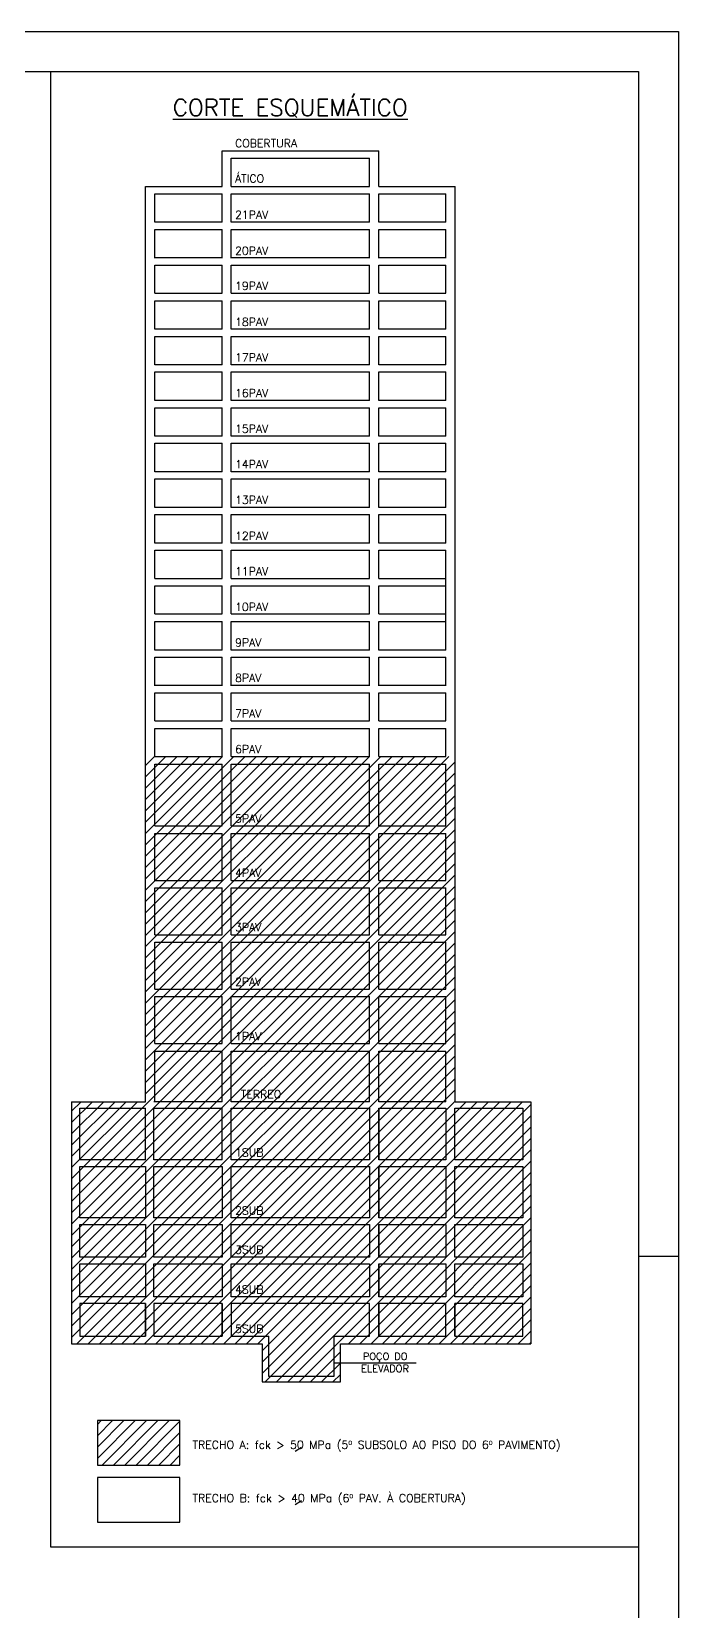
# Model space of a CAD drawing. Extents: x -4172 to 5483, y -2094 to 2406.
# Drawn here: x 4675 to 5483, y 432 to 2406 of the extents above; entities that cross this region are included whole.
import ezdxf

# ---------------------------------------------------------------- set-up
doc = ezdxf.new("R2010")
doc.units = 0
doc.header["$LTSCALE"] = 50
doc.header["$MEASUREMENT"] = 0
doc.layers.get('0').update_dxf_attribs({"linetype": 'CONTINUOUS'})
for name, color, linetype in [('F-AUX', 2, 'CONTINUOUS'), ('F-AUX-RED', 1, 'CONTINUOUS'), ('F-AUX-YELLOW', 2, 'CONTINUOUS'), ('F-COTAS', 106, 'CONTINUOUS'), ('F-MARGEM', 1, 'CONTINUOUS'), ('F-TEXTO-CYAN', 4, 'CONTINUOUS'), ('F-TEXTO-MAGENTA', 6, 'CONTINUOUS'), ('F-TEXTO-YELLOW', 2, 'CONTINUOUS')]:
    doc.layers.add(name, color=color, linetype=linetype)
doc.styles.add('CP-TEXTO', font='romans.shx')
doc.styles.add('MCP', font='romans.shx')
doc.styles.add('ROMANS', font='romans.shx')

# ---------------------------------------------------------------- blocks, each defined once
blk = doc.blocks.new('A0-4L_900')
at = {"layer": 'F-MARGEM', "color": 2}
blk.add_line((191.9, 59.4), (192.9, 59.4), dxfattribs=at)
blk.add_lwpolyline([(0, 0), (0, 90), (192.9, 90), (192.9, 0)], close=True, dxfattribs=at)
at = {"layer": 'F-MARGEM', "color": 7}
blk.add_lwpolyline([(2.5, 89), (191.9, 89), (191.9, 1), (2.5, 1)], close=True, dxfattribs=at)
blk = doc.blocks.new('A$C7AD41360')
h = blk.add_hatch()
h.set_pattern_fill('ANSI31', color=1, scale=80)
h.set_pattern_definition([(45, (-3055.152, 1691.301), (-7.071068, 7.071068), [])])
h.paths.add_polyline_path([(26.2, 254), (264.1, 254), (264.1, 206.4), (361.9, 206.4), (361.9, 254), (599.9, 254), (599.9, 556.4), (505.2, 556.4), (505.2, 987.6), (118.5, 987.6), (118.5, 556.4), (26.2, 556.4)])
h = blk.add_hatch()
h.set_pattern_fill('ANSI31', color=1, scale=80)
h.set_pattern_definition([(45, (-3022.907, 1568.41), (-7.071068, 7.071068), [])])
h.paths.add_polyline_path([(58.5, 102.4), (161.4, 102.4), (161.4, 157.9), (58.5, 157.9)])
at = {"layer": 'F-AUX'}
for p, q in [((214, 1700.1), (214, 1744.7)), ((214, 1744.7), (409.7, 1744.7)), ((409.7, 1700.1), (409.7, 1744.7)), ((225.6, 1700.1), (225.6, 1735.4)), ((225.6, 1735.4), (398, 1735.4)), ((398, 1700.1), (398, 1735.4)), ((118.5, 1690.8), (118.5, 1700.1)), ((118.5, 1700.1), (214, 1700.1)), ((225.6, 1700.1), (398, 1700.1)), ((409.7, 1700.1), (505.2, 1700.1)), ((505.2, 1690.8), (505.2, 1700.1)), ((118.5, 1655.4), (118.5, 1690.8)), ((130.1, 1690.8), (214, 1690.8)), ((130.1, 1655.4), (130.1, 1690.8)), ((214, 1655.4), (214, 1690.8)), ((214, 1655.4), (214, 1690.8)), ((225.6, 1690.8), (398, 1690.8)), ((225.6, 1655.4), (225.6, 1690.8)), ((398, 1655.4), (398, 1690.8)), ((409.7, 1690.8), (493.5, 1690.8)), ((409.7, 1655.4), (409.7, 1690.8)), ((409.7, 1655.4), (409.7, 1690.8)), ((493.5, 1655.4), (493.5, 1690.8)), ((505.2, 1655.4), (505.2, 1690.8)), ((118.5, 1646.3), (118.5, 1655.6)), ((118.5, 1610.4), (118.5, 1646.3)), ((130.1, 1655.6), (214, 1655.6)), ((130.1, 1646.3), (214, 1646.3)), ((130.1, 1610.4), (130.1, 1646.3)), ((214, 1610.4), (214, 1646.3)), ((214, 1610.4), (214, 1646.3)), ((225.6, 1655.6), (398, 1655.6)), ((225.6, 1646.3), (398, 1646.3)), ((225.6, 1610.4), (225.6, 1646.3)), ((398, 1610.4), (398, 1646.3)), ((409.7, 1655.6), (493.5, 1655.6)), ((409.7, 1646.3), (493.5, 1646.3)), ((409.7, 1610.4), (409.7, 1646.3)), ((409.7, 1610.4), (409.7, 1646.3)), ((493.5, 1610.4), (493.5, 1646.3)), ((505.2, 1646.3), (505.2, 1655.6)), ((505.2, 1610.4), (505.2, 1646.3)), ((118.5, 1601.8), (118.5, 1611.1)), ((118.5, 1566.6), (118.5, 1601.8)), ((130.1, 1611.1), (214, 1611.1)), ((130.1, 1601.8), (214, 1601.8)), ((130.1, 1566.6), (130.1, 1601.8)), ((214, 1566.6), (214, 1601.8)), ((214, 1566.6), (214, 1601.8)), ((225.6, 1611.1), (398, 1611.1)), ((225.6, 1601.8), (398, 1601.8)), ((225.6, 1566.6), (225.6, 1601.8)), ((398, 1566.6), (398, 1601.8)), ((409.7, 1611.1), (493.5, 1611.1)), ((409.7, 1601.8), (493.5, 1601.8)), ((409.7, 1566.6), (409.7, 1601.8)), ((409.7, 1566.6), (409.7, 1601.8)), ((493.5, 1566.6), (493.5, 1601.8)), ((505.2, 1601.8), (505.2, 1611.1)), ((505.2, 1566.6), (505.2, 1601.8)), ((118.5, 1557.2), (118.5, 1566.6)), ((130.1, 1566.6), (214, 1566.6)), ((225.6, 1566.6), (398, 1566.6)), ((409.7, 1566.6), (493.5, 1566.6)), ((505.2, 1557.2), (505.2, 1566.6)), ((118.5, 1521.5), (118.5, 1557.2)), ((130.1, 1557.2), (214, 1557.2)), ((130.1, 1521.5), (130.1, 1557.2)), ((214, 1521.5), (214, 1557.2)), ((214, 1521.5), (214, 1557.2)), ((225.6, 1557.2), (398, 1557.2)), ((225.6, 1521.5), (225.6, 1557.2)), ((398, 1521.5), (398, 1557.2)), ((409.7, 1557.2), (493.5, 1557.2)), ((409.7, 1521.5), (409.7, 1557.2)), ((409.7, 1521.5), (409.7, 1557.2)), ((493.5, 1521.5), (493.5, 1557.2)), ((505.2, 1521.5), (505.2, 1557.2)), ((118.5, 1512.7), (118.5, 1522)), ((130.1, 1522), (214, 1522)), ((225.6, 1522), (398, 1522)), ((409.7, 1522), (493.5, 1522)), ((505.2, 1512.7), (505.2, 1522)), ((118.5, 1477.1), (118.5, 1512.7)), ((130.1, 1512.7), (214, 1512.7)), ((130.1, 1477.1), (130.1, 1512.7)), ((214, 1477.1), (214, 1512.7)), ((214, 1477.1), (214, 1512.7)), ((225.6, 1512.7), (398, 1512.7)), ((225.6, 1477.1), (225.6, 1512.7)), ((398, 1477.1), (398, 1512.7)), ((409.7, 1512.7), (493.5, 1512.7)), ((409.7, 1477.1), (409.7, 1512.7)), ((409.7, 1477.1), (409.7, 1512.7)), ((493.5, 1477.1), (493.5, 1512.7)), ((505.2, 1477.1), (505.2, 1512.7)), ((118.5, 1468.2), (118.5, 1477.5)), ((118.5, 1432.5), (118.5, 1468.2)), ((130.1, 1477.5), (214, 1477.5)), ((130.1, 1468.2), (214, 1468.2)), ((130.1, 1432.5), (130.1, 1468.2)), ((214, 1432.5), (214, 1468.2)), ((214, 1432.5), (214, 1468.2)), ((225.6, 1477.5), (398, 1477.5)), ((225.6, 1468.2), (398, 1468.2)), ((225.6, 1432.5), (225.6, 1468.2)), ((398, 1432.5), (398, 1468.2)), ((409.7, 1477.5), (493.5, 1477.5)), ((409.7, 1468.2), (493.5, 1468.2)), ((409.7, 1432.5), (409.7, 1468.2)), ((409.7, 1432.5), (409.7, 1468.2)), ((493.5, 1432.5), (493.5, 1468.2)), ((505.2, 1468.2), (505.2, 1477.5)), ((505.2, 1432.5), (505.2, 1468.2)), ((118.5, 1423.6), (118.5, 1433)), ((118.5, 1388), (118.5, 1423.6)), ((130.1, 1433), (214, 1433)), ((130.1, 1423.6), (214, 1423.6)), ((130.1, 1388), (130.1, 1423.6)), ((214, 1388), (214, 1423.6)), ((214, 1388), (214, 1423.6)), ((225.6, 1433), (398, 1433)), ((225.6, 1423.6), (398, 1423.6)), ((225.6, 1388), (225.6, 1423.6)), ((398, 1388), (398, 1423.6)), ((409.7, 1433), (493.5, 1433)), ((409.7, 1423.6), (493.5, 1423.6)), ((409.7, 1388), (409.7, 1423.6)), ((409.7, 1388), (409.7, 1423.6)), ((493.5, 1388), (493.5, 1423.6)), ((505.2, 1423.6), (505.2, 1433)), ((505.2, 1388), (505.2, 1423.6)), ((118.5, 1379.1), (118.5, 1388.4)), ((130.1, 1388.4), (214, 1388.4)), ((225.6, 1388.4), (398, 1388.4)), ((409.7, 1388.4), (493.5, 1388.4)), ((505.2, 1379.1), (505.2, 1388.4)), ((118.5, 1343.5), (118.5, 1379.1)), ((130.1, 1379.1), (214, 1379.1)), ((130.1, 1343.5), (130.1, 1379.1)), ((214, 1343.5), (214, 1379.1)), ((214, 1343.5), (214, 1379.1)), ((225.6, 1379.1), (398, 1379.1)), ((225.6, 1343.5), (225.6, 1379.1)), ((398, 1343.5), (398, 1379.1)), ((409.7, 1379.1), (493.5, 1379.1)), ((409.7, 1343.5), (409.7, 1379.1)), ((409.7, 1343.5), (409.7, 1379.1)), ((493.5, 1343.5), (493.5, 1379.1)), ((505.2, 1343.5), (505.2, 1379.1)), ((118.5, 1334.6), (118.5, 1343.9)), ((130.1, 1343.9), (214, 1343.9)), ((225.6, 1343.9), (398, 1343.9)), ((409.7, 1343.9), (493.5, 1343.9)), ((505.2, 1334.6), (505.2, 1343.9)), ((118.5, 1298.9), (118.5, 1334.6)), ((130.1, 1334.6), (214, 1334.6)), ((130.1, 1298.9), (130.1, 1334.6)), ((214, 1298.9), (214, 1334.6)), ((214, 1298.9), (214, 1334.6)), ((225.6, 1334.6), (398, 1334.6)), ((225.6, 1298.9), (225.6, 1334.6)), ((398, 1298.9), (398, 1334.6)), ((409.7, 1334.6), (493.5, 1334.6)), ((409.7, 1298.9), (409.7, 1334.6)), ((409.7, 1298.9), (409.7, 1334.6)), ((493.5, 1298.9), (493.5, 1334.6)), ((505.2, 1298.9), (505.2, 1334.6)), ((118.5, 1290), (118.5, 1299.4)), ((118.5, 1254.4), (118.5, 1290)), ((130.1, 1299.4), (214, 1299.4)), ((130.1, 1290), (214, 1290)), ((130.1, 1254.4), (130.1, 1290)), ((214, 1254.4), (214, 1290)), ((214, 1254.4), (214, 1290)), ((225.6, 1299.4), (398, 1299.4)), ((225.6, 1290), (398, 1290)), ((225.6, 1254.4), (225.6, 1290)), ((398, 1254.4), (398, 1290)), ((409.7, 1299.4), (493.5, 1299.4)), ((409.7, 1290), (493.5, 1290)), ((409.7, 1254.4), (409.7, 1290)), ((409.7, 1254.4), (409.7, 1290)), ((493.5, 1254.4), (493.5, 1290)), ((505.2, 1290), (505.2, 1299.4)), ((505.2, 1254.4), (505.2, 1290)), ((118.5, 1245.5), (118.5, 1254.8)), ((118.5, 1210.3), (118.5, 1245.5)), ((130.1, 1254.8), (214, 1254.8)), ((130.1, 1245.5), (214, 1245.5)), ((130.1, 1210.3), (130.1, 1245.5)), ((214, 1210.3), (214, 1245.5)), ((214, 1210.3), (214, 1245.5)), ((225.6, 1254.8), (398, 1254.8)), ((225.6, 1245.5), (398, 1245.5)), ((225.6, 1210.3), (225.6, 1245.5)), ((398, 1210.3), (398, 1245.5)), ((409.7, 1254.8), (493.5, 1254.8)), ((409.7, 1245.5), (493.5, 1245.5)), ((409.7, 1210.3), (409.7, 1245.5)), ((409.7, 1210.3), (409.7, 1245.5)), ((493.5, 1191), (493.5, 1245.5)), ((505.2, 1245.5), (505.2, 1254.8)), ((505.2, 1191), (505.2, 1245.5)), ((118.5, 1165.8), (118.5, 1210.3)), ((130.1, 1210.3), (214, 1210.3)), ((225.6, 1210.3), (398, 1210.3)), ((409.7, 1210.3), (493.5, 1210.3)), ((505.2, 1165.8), (505.2, 1210.3)), ((130.1, 1201), (214, 1201)), ((130.1, 1165.8), (130.1, 1201)), ((214, 1165.8), (214, 1201)), ((214, 1165.8), (214, 1201)), ((225.6, 1201), (398, 1201)), ((225.6, 1165.8), (225.6, 1201)), ((398, 1165.8), (398, 1201)), ((409.7, 1201), (493.5, 1201)), ((409.7, 1165.8), (409.7, 1201)), ((409.7, 1165.8), (409.7, 1201)), ((493.5, 1146.5), (493.5, 1201)), ((118.5, 1156.5), (118.5, 1165.8)), ((130.1, 1165.8), (214, 1165.8)), ((225.6, 1165.8), (398, 1165.8)), ((409.7, 1165.8), (493.5, 1165.8)), ((505.2, 1156.5), (505.2, 1165.8)), ((118.5, 1120.8), (118.5, 1156.5)), ((130.1, 1156.5), (214, 1156.5)), ((130.1, 1120.8), (130.1, 1156.5)), ((214, 1120.8), (214, 1156.5)), ((214, 1120.8), (214, 1156.5)), ((225.6, 1156.5), (398, 1156.5)), ((225.6, 1120.8), (225.6, 1156.5)), ((398, 1120.8), (398, 1156.5)), ((409.7, 1156.5), (493.5, 1156.5)), ((409.7, 1120.8), (409.7, 1156.5)), ((409.7, 1120.8), (409.7, 1156.5)), ((493.5, 1120.8), (493.5, 1156.5)), ((505.2, 1120.8), (505.2, 1156.5)), ((118.5, 1111.9), (118.5, 1121.2)), ((118.5, 1076.2), (118.5, 1111.9)), ((130.1, 1121.2), (214, 1121.2)), ((130.1, 1111.9), (214, 1111.9)), ((130.1, 1076.2), (130.1, 1111.9)), ((214, 1076.2), (214, 1111.9)), ((214, 1076.2), (214, 1111.9)), ((225.6, 1121.2), (398, 1121.2)), ((225.6, 1111.9), (398, 1111.9)), ((225.6, 1076.2), (225.6, 1111.9)), ((398, 1076.2), (398, 1111.9)), ((409.7, 1121.2), (493.5, 1121.2)), ((409.7, 1111.9), (493.5, 1111.9)), ((409.7, 1076.2), (409.7, 1111.9)), ((409.7, 1076.2), (409.7, 1111.9)), ((493.5, 1076.2), (493.5, 1111.9)), ((505.2, 1111.9), (505.2, 1121.2)), ((505.2, 1076.2), (505.2, 1111.9)), ((118.5, 1067.4), (118.5, 1076.7)), ((118.5, 1032.2), (118.5, 1067.4)), ((130.1, 1076.7), (214, 1076.7)), ((130.1, 1067.4), (214, 1067.4)), ((130.1, 1032.2), (130.1, 1067.4)), ((214, 1032.2), (214, 1067.4)), ((214, 1032.2), (214, 1067.4)), ((225.6, 1076.7), (398, 1076.7)), ((225.6, 1067.4), (398, 1067.4)), ((225.6, 1032.2), (225.6, 1067.4)), ((398, 1032.2), (398, 1067.4)), ((409.7, 1076.7), (493.5, 1076.7)), ((409.7, 1067.4), (493.5, 1067.4)), ((409.7, 1032.2), (409.7, 1067.4)), ((409.7, 1032.2), (409.7, 1067.4)), ((493.5, 1032.2), (493.5, 1067.4)), ((505.2, 1067.4), (505.2, 1076.7)), ((505.2, 1032.2), (505.2, 1067.4)), ((118.5, 1022.9), (118.5, 1032.2)), ((130.1, 1032.2), (214, 1032.2)), ((225.6, 1032.2), (398, 1032.2)), ((409.7, 1032.2), (493.5, 1032.2)), ((505.2, 1022.9), (505.2, 1032.2)), ((118.5, 987.6), (118.5, 1022.9)), ((130.1, 1022.9), (214, 1022.9)), ((130.1, 987.6), (130.1, 1022.9)), ((214, 987.6), (214, 1022.9)), ((214, 987.6), (214, 1022.9)), ((225.6, 1022.9), (398, 1022.9)), ((225.6, 987.6), (225.6, 1022.9)), ((398, 987.6), (398, 1022.9)), ((409.7, 1022.9), (493.5, 1022.9)), ((409.7, 987.6), (409.7, 1022.9)), ((409.7, 987.6), (409.7, 1022.9)), ((493.5, 987.6), (493.5, 1022.9)), ((505.2, 987.6), (505.2, 1022.9)), ((118.5, 978.3), (118.5, 987.6)), ((130.1, 987.6), (214, 987.6)), ((225.6, 987.6), (398, 987.6)), ((409.7, 987.6), (493.5, 987.6)), ((505.2, 978.3), (505.2, 987.6)), ((118.5, 900.9), (118.5, 978.3)), ((130.1, 978.3), (214, 978.3)), ((130.1, 900.9), (130.1, 978.3)), ((214, 900.9), (214, 978.3)), ((214, 900.9), (214, 978.3)), ((225.6, 978.3), (398, 978.3)), ((225.6, 900.9), (225.6, 978.3)), ((398, 900.9), (398, 978.3)), ((409.7, 978.3), (493.5, 978.3)), ((409.7, 900.9), (409.7, 978.3)), ((409.7, 900.9), (409.7, 978.3)), ((493.5, 900.9), (493.5, 978.3)), ((505.2, 900.9), (505.2, 978.3)), ((118.5, 891.6), (118.5, 900.9)), ((118.5, 833), (118.5, 891.6)), ((130.1, 900.9), (214, 900.9)), ((130.1, 891.6), (214, 891.6)), ((130.1, 833), (130.1, 891.6)), ((214, 833), (214, 891.6)), ((214, 833), (214, 891.6)), ((225.6, 900.9), (398, 900.9)), ((225.6, 891.6), (398, 891.6)), ((225.6, 833), (225.6, 891.6)), ((398, 833), (398, 891.6)), ((409.7, 900.9), (493.5, 900.9)), ((409.7, 891.6), (493.5, 891.6)), ((409.7, 833), (409.7, 891.6)), ((409.7, 833), (409.7, 891.6)), ((493.5, 833), (493.5, 891.6)), ((505.2, 891.6), (505.2, 900.9)), ((505.2, 833), (505.2, 891.6)), ((118.5, 823.6), (118.5, 833)), ((130.1, 833), (214, 833)), ((225.6, 833), (398, 833)), ((409.7, 833), (493.5, 833)), ((505.2, 823.6), (505.2, 833)), ((118.5, 765), (118.5, 823.6)), ((130.1, 823.6), (214, 823.6)), ((130.1, 765), (130.1, 823.6)), ((214, 765), (214, 823.6)), ((214, 765), (214, 823.6)), ((225.6, 823.6), (398, 823.6)), ((225.6, 765), (225.6, 823.6)), ((398, 765), (398, 823.6)), ((409.7, 823.6), (493.5, 823.6)), ((409.7, 765), (409.7, 823.6)), ((409.7, 765), (409.7, 823.6)), ((493.5, 765), (493.5, 823.6)), ((505.2, 765), (505.2, 823.6)), ((118.5, 755.7), (118.5, 765)), ((118.5, 697), (118.5, 755.7)), ((130.1, 765), (214, 765)), ((130.1, 755.7), (214, 755.7)), ((130.1, 697), (130.1, 755.7)), ((214, 697), (214, 755.7)), ((214, 697), (214, 755.7)), ((225.6, 765), (398, 765)), ((225.6, 755.7), (398, 755.7)), ((225.6, 697), (225.6, 755.7)), ((398, 697), (398, 755.7)), ((409.7, 765), (493.5, 765)), ((409.7, 755.7), (493.5, 755.7)), ((409.7, 697), (409.7, 755.7)), ((409.7, 697), (409.7, 755.7)), ((493.5, 697), (493.5, 755.7)), ((505.2, 755.7), (505.2, 765)), ((505.2, 697), (505.2, 755.7)), ((118.5, 687.7), (118.5, 697)), ((130.1, 697), (214, 697)), ((225.6, 697), (398, 697)), ((409.7, 697), (493.5, 697)), ((505.2, 687.7), (505.2, 697)), ((118.5, 629.1), (118.5, 687.7)), ((130.1, 687.7), (214, 687.7)), ((130.1, 629.1), (130.1, 687.7)), ((214, 629.1), (214, 687.7)), ((214, 629.1), (214, 687.7)), ((225.6, 687.7), (398, 687.7)), ((225.6, 629.1), (225.6, 687.7)), ((398, 629.1), (398, 687.7)), ((409.7, 687.7), (493.5, 687.7)), ((409.7, 629.1), (409.7, 687.7)), ((409.7, 629.1), (409.7, 687.7)), ((493.5, 629.1), (493.5, 687.7)), ((505.2, 629.1), (505.2, 687.7)), ((118.5, 619.7), (118.5, 629.1)), ((118.5, 556.4), (118.5, 619.7)), ((130.1, 629.1), (214, 629.1)), ((130.1, 619.7), (214, 619.7)), ((130.1, 556.4), (130.1, 619.7)), ((214, 556.4), (214, 619.7)), ((214, 556.4), (214, 619.7)), ((225.6, 629.1), (398, 629.1)), ((225.6, 619.7), (398, 619.7)), ((225.6, 556.4), (225.6, 619.7)), ((398, 556.4), (398, 619.7)), ((409.7, 629.1), (493.5, 629.1)), ((409.7, 619.7), (493.5, 619.7)), ((409.7, 556.4), (409.7, 619.7)), ((409.7, 556.4), (409.7, 619.7)), ((493.5, 556.4), (493.5, 619.7)), ((505.2, 619.7), (505.2, 629.1)), ((505.2, 556.4), (505.2, 619.7)), ((26.2, 556.4), (26.2, 254)), ((26.2, 556.4), (118.5, 556.4)), ((214, 556.4), (128.8, 556.4)), ((398, 556.4), (225.6, 556.4)), ((493.5, 556.4), (409.7, 556.4)), ((505.2, 556.4), (599.9, 556.4)), ((599.9, 556.4), (599.9, 254)), ((36.5, 548.2), (118.5, 548.2)), ((118.5, 483.7), (118.5, 548.2)), ((128.8, 548.2), (214, 548.2)), ((214, 483.7), (214, 548.2)), ((225.6, 548.2), (398, 548.2)), ((409.7, 548.2), (493.5, 548.2)), ((504.6, 548.2), (589.6, 548.2)), ((118.5, 483.7), (36.5, 483.7)), ((36.5, 475.5), (118.5, 475.5)), ((118.5, 475.5), (118.5, 411.1)), ((214, 483.7), (128.8, 483.7)), ((128.8, 475.5), (214, 475.5)), ((214, 475.5), (214, 411.1)), ((398, 483.7), (225.6, 483.7)), ((225.6, 475.5), (398, 475.5)), ((493.5, 483.7), (409.7, 483.7)), ((409.7, 475.5), (493.5, 475.5)), ((589.6, 483.7), (504.6, 483.7)), ((504.6, 475.5), (589.6, 475.5)), ((36.5, 402.9), (118.5, 402.9)), ((118.5, 402.9), (118.5, 362.2)), ((128.8, 402.9), (214, 402.9)), ((214, 402.9), (214, 362.2)), ((225.6, 402.9), (398, 402.9)), ((409.7, 402.9), (493.5, 402.9)), ((504.6, 402.9), (589.6, 402.9)), ((36.5, 354), (118.5, 354)), ((118.5, 354), (118.5, 312.6)), ((128.8, 354), (214, 354)), ((214, 354), (214, 312.6)), ((225.6, 354), (398, 354)), ((409.7, 354), (493.5, 354)), ((504.6, 354), (589.6, 354)), ((26.2, 254), (264.1, 254)), ((264.1, 254), (264.1, 206.4)), ((361.9, 206.4), (361.9, 254)), ((361.9, 254), (599.9, 254)), ((507.6, 254), (507.6, 254)), ((264.1, 206.4), (361.9, 206.4))]:
    blk.add_line(p, q, dxfattribs=at)
for points in [[(225.6, 483.7), (225.6, 548.2)], [(398, 548.2), (398, 483.7)], [(398, 475.5), (398, 411.1), (225.6, 411.1), (225.6, 475.5)], [(398, 402.9), (398, 362.2), (225.6, 362.2), (225.6, 402.9)], [(398, 354), (398, 312.6), (225.6, 312.6), (225.6, 354)], [(409.7, 263.4), (493.5, 263.4), (493.5, 304.4), (409.7, 304.4), (409.7, 263.4), (409.7, 304.4)], [(504.6, 263.4), (589.6, 263.4), (589.6, 304.4), (504.6, 304.4), (504.6, 263.4), (504.6, 304.4)]]:
    blk.add_lwpolyline(points, dxfattribs=at)
at = {"layer": 'F-AUX-RED'}
blk.add_line((353.7, 230.2), (456.6, 230.2), dxfattribs=at)
blk.add_lwpolyline([(734, 0), (0, 0), (0, 1843.5), (734, 1843.5)], close=True, dxfattribs=at)
at = {"layer": 'F-AUX-RED', "linetype": 'Continuous'}
for points in [[(58.5, 102.4), (161.4, 102.4), (161.4, 157.9), (58.5, 157.9)], [(58.5, 102.4), (161.4, 102.4), (161.4, 157.9), (58.5, 157.9)], [(58.5, 31.2), (161.4, 31.2), (161.4, 86.7), (58.5, 86.7)], [(58.5, 31.2), (161.4, 31.2), (161.4, 86.7), (58.5, 86.7)]]:
    blk.add_lwpolyline(points, close=True, dxfattribs=at)
at = {"layer": 'F-AUX-YELLOW'}
for points in [[(36.5, 483.7), (36.5, 548.2)], [(128.8, 483.7), (128.8, 548.2)], [(409.7, 483.7), (409.7, 548.2)], [(409.7, 548.2), (409.7, 483.7)], [(493.5, 548.2), (493.5, 483.7)], [(504.6, 483.7), (504.6, 548.2)], [(589.6, 548.2), (589.6, 483.7)], [(118.5, 411.1), (118.5, 411.1), (36.5, 411.1), (36.5, 475.5)], [(214, 411.1), (214, 411.1), (128.8, 411.1), (128.8, 475.5)], [(493.5, 475.5), (493.5, 411.1), (409.7, 411.1), (409.7, 475.5)], [(409.7, 475.5), (409.7, 411.1)], [(589.6, 475.5), (589.6, 411.1), (504.6, 411.1), (504.6, 475.5)], [(118.5, 362.2), (118.5, 362.2), (36.5, 362.2), (36.5, 402.9)], [(214, 362.2), (214, 362.2), (128.8, 362.2), (128.8, 402.9)], [(493.5, 402.9), (493.5, 362.2), (409.7, 362.2), (409.7, 402.9)], [(409.7, 402.9), (409.7, 362.2)], [(589.6, 402.9), (589.6, 362.2), (504.6, 362.2), (504.6, 402.9)], [(118.5, 312.6), (118.5, 312.6), (36.5, 312.6), (36.5, 354)], [(214, 312.6), (214, 312.6), (128.8, 312.6), (128.8, 354)], [(493.5, 354), (493.5, 312.6), (409.7, 312.6), (409.7, 354)], [(409.7, 354), (409.7, 312.6)], [(589.6, 354), (589.6, 312.6), (504.6, 312.6), (504.6, 354)], [(118.5, 304.4), (118.5, 263.4), (118.5, 304.4), (36.5, 304.4), (36.5, 263.4), (118.5, 263.4)], [(214, 304.4), (214, 263.4), (214, 304.4), (128.8, 304.4), (128.8, 263.4), (214, 263.4)], [(353.7, 263.4), (398, 263.4), (398, 304.4), (225.6, 304.4), (225.6, 263.4), (272.3, 263.4)], [(353.7, 263.4), (353.7, 213), (272.3, 213), (272.3, 263.4)]]:
    blk.add_lwpolyline(points, dxfattribs=at)
at = {"layer": 'F-TEXTO-CYAN', "color": 2}
for p, q in [((313.4, 124.3), (305.5, 119.4)), ((313.4, 57.8), (305.5, 52.9))]:
    blk.add_line(p, q, dxfattribs=at)
at = {"layer": 'F-AUX', "style": 'MCP'}
for s, p in [('COBERTURA', (230.2, 1749)), ('ÁTICO', (230.2, 1704.9)), ('21PAV     ', (230.2, 1659.7)), ('20PAV     ', (230.2, 1614.7)), ('19PAV     ', (230.2, 1570.8)), ('18PAV     ', (230.2, 1525.8)), ('17PAV     ', (230.2, 1481.4)), ('16PAV     ', (230.2, 1436.8)), ('15PAV     ', (230.2, 1392.3)), ('14PAV     ', (230.2, 1347.8)), ('13PAV     ', (230.2, 1303.4)), ('12PAV     ', (230.2, 1258.4)), ('11PAV     ', (230.2, 1214.1)), ('10PAV     ', (230.2, 1169.6)), ('9PAV     ', (230.2, 1125.1)), ('8PAV     ', (230.2, 1081)), ('7PAV     ', (230.2, 1036.5)), ('6PAV     ', (230.2, 991.9)), ('5PAV     ', (230.2, 905.2)), ('4PAV     ', (230.2, 837.3)), ('3PAV     ', (230.2, 769.3)), ('2PAV     ', (230.2, 701.3)), ('1PAV', (230.2, 633.3)), ('TERREO', (237.5, 560.7)), ('1SUB', (230.2, 488)), ('2SUB', (230.2, 415.4)), ('3SUB', (230.2, 366.5)), ('4SUB     ', (230.2, 316.9)), ('5SUB', (230.2, 267.7))]:
    blk.add_text(s, height=10, dxfattribs=at).set_placement(p)
at = {"layer": 'F-TEXTO-CYAN', "color": 2, "style": 'CP-TEXTO'}
for s, p in [('TRECHO A: fck > 50 MPa (5º SUBSOLO AO PISO DO 6º PAVIMENTO)', (177.2, 122.7)), ('TRECHO B: fck > 40 MPa (6º PAV. À COBERTURA)', (177.2, 56.1))]:
    blk.add_text(s, height=10, dxfattribs=at).set_placement(p)
at = {"layer": 'F-TEXTO-MAGENTA', "style": 'ROMANS'}
blk.add_text('%%UCORTE ESQUEMÁTICO', height=21, dxfattribs=at).set_placement((152.5, 1788.2))
at = {"layer": 'F-TEXTO-YELLOW', "style": 'CP-TEXTO'}
for s, p in [('POÇO DO', (389.8, 233.8)), ('ELEVADOR  ', (387.7, 218.5))]:
    blk.add_text(s, height=9, dxfattribs=at).set_placement(p)

msp = doc.modelspace()

# ---------------------------------------------------------------- block references
at = {"layer": 'F-COTAS'}
msp.add_blockref('A$C7AD41360', (4698.624, 512.007), dxfattribs=at)
at = {"layer": 'F-MARGEM', "linetype": 'Continuous', "xscale": 50, "yscale": 50, "zscale": 50}
msp.add_blockref('A0-4L_900', (-4162.376, -2094.493), dxfattribs=at)

doc.saveas('drawing.dxf')
